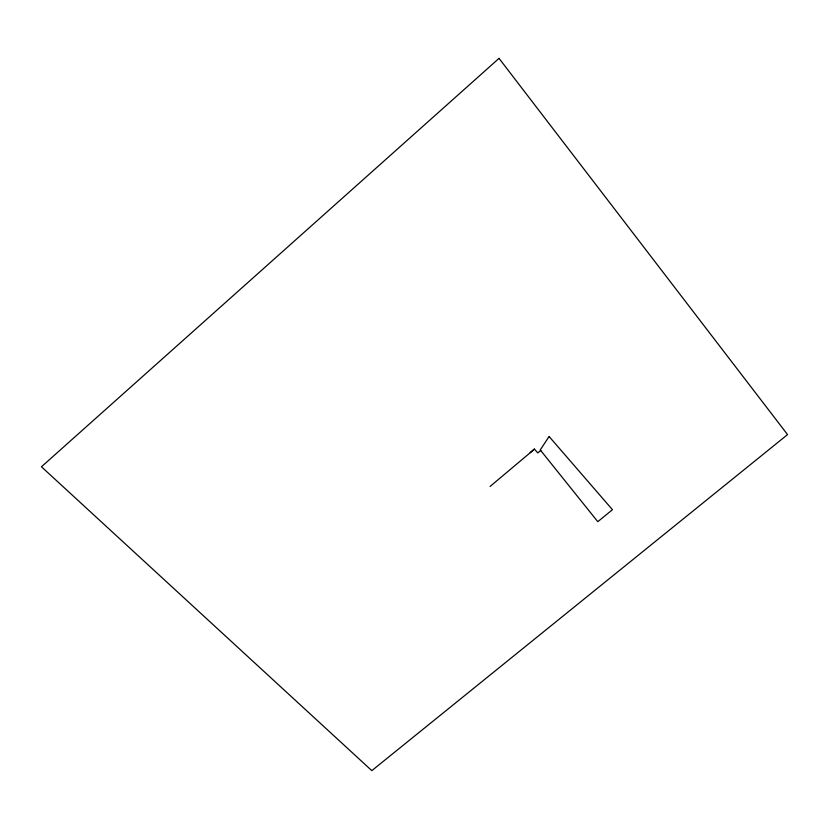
<?xml version="1.0" encoding="UTF-8"?>
<svg xmlns="http://www.w3.org/2000/svg" width="829" height="829" viewBox="0 0 829 829"><rect width="100%" height="100%" fill="white"/><g stroke="black" fill="none" stroke-linecap="round" stroke-linejoin="round"><path stroke-width="1.24" d="M549.316 436.748L612.444 509.7L597.792 521.69L540.259 449.929L549.109 436.468M530.197 452.634L534.394 449.028L537.772 452.924L540.767 450.427M534.467 449.142L490.053 486.478M499.037 58.362L41.45 466.779L371.817 770.638L787.55 434.593L499.037 58.362"/></g></svg>
